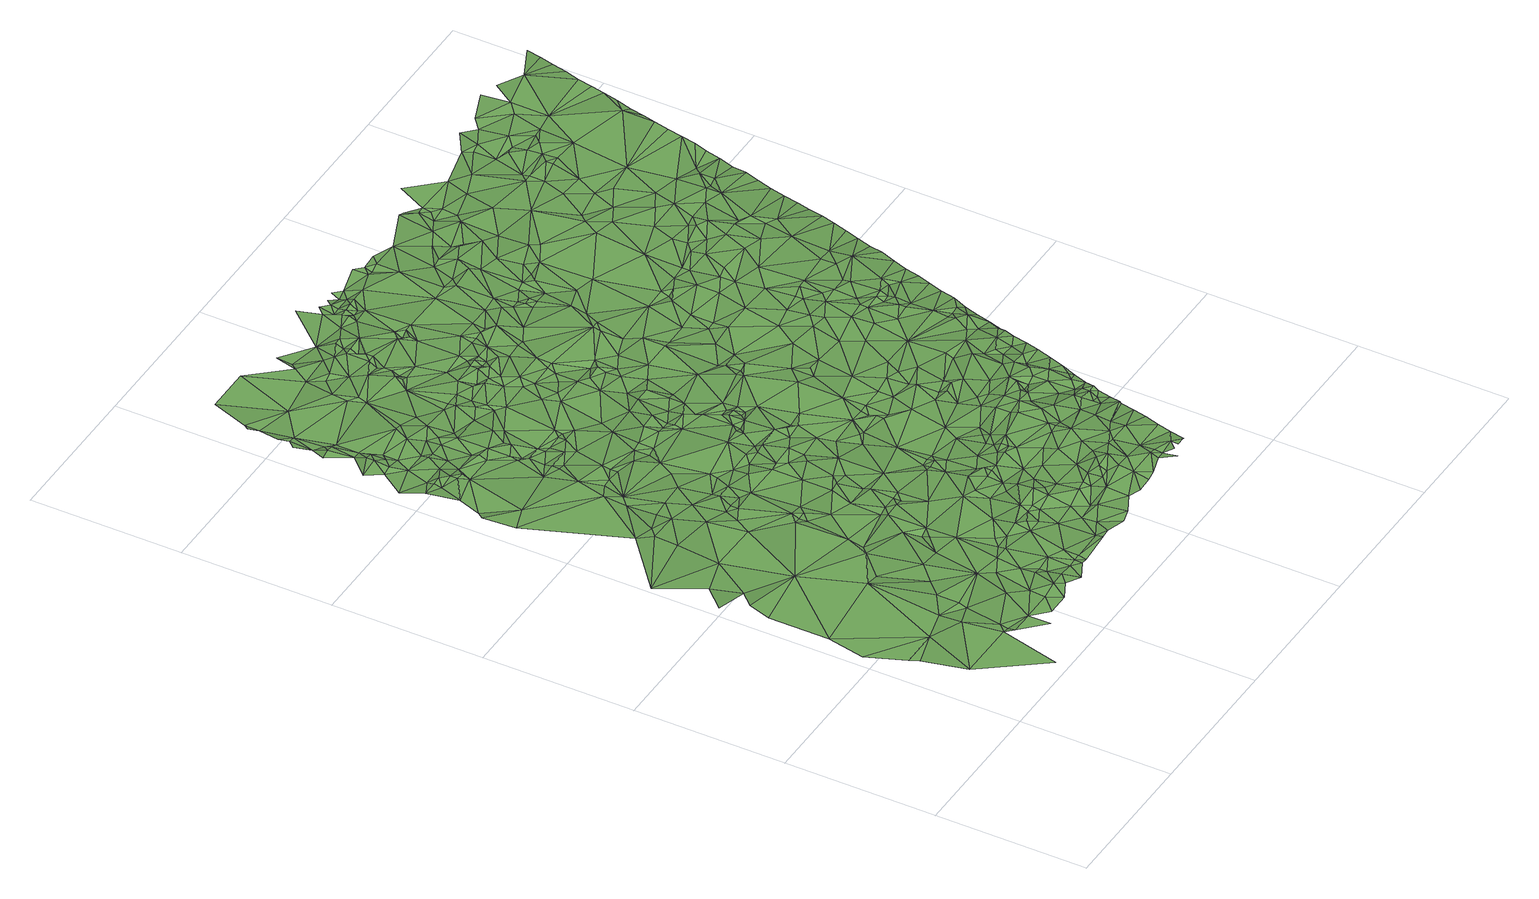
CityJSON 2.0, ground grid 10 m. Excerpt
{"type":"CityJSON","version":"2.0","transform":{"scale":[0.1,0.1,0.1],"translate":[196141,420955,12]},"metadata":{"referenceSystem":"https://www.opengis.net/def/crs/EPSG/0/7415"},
"CityObjects":{
"plantcover1":{"type":"PlantCover","attributes":{"3df_class":"Forest","bgt_fysiekvoorkomen":"groenvoorziening","bgt_status":"bestaand","identificatienamespace":"NL.IMGeo","begroeidterreindeeloptalud":"true","plus_fysiekvoorkomen":"gras- en kruidachtigen","relatievehoogteligging":0,"aantal_punten":0},"geometry":[{"type":"MultiSurface","lod":"1","boundaries":[[[0,1,2]],[[3,0,4]],[[4,0,2]],[[1,0,5]],[[3,6,7]],[[8,0,3]],[[3,7,8]],[[9,10,5]],[[0,11,5]],[[8,12,0]],[[13,14,15]],[[9,16,10]],[[7,17,18]],[[7,19,8]],[[19,7,18]],[[0,12,11]],[[13,16,9]],[[11,9,5]],[[17,20,18]],[[19,21,8]],[[8,21,12]],[[18,20,19]],[[22,23,14]],[[20,17,24]],[[13,22,14]],[[21,25,12]],[[25,26,12]],[[9,22,13]],[[12,26,11]],[[19,20,27]],[[21,19,27]],[[28,23,22]],[[20,29,30]],[[28,31,23]],[[23,31,32]],[[26,33,11]],[[21,34,25]],[[27,20,35]],[[25,34,26]],[[35,20,30]],[[33,36,11]],[[29,37,30]],[[21,27,34]],[[9,11,38]],[[22,9,39]],[[33,26,34]],[[36,38,11]],[[40,36,33]],[[37,41,30]],[[35,30,41]],[[35,42,27]],[[43,44,45]],[[46,28,22]],[[42,34,27]],[[47,43,45]],[[37,48,41]],[[40,33,34]],[[32,31,49]],[[38,36,40]],[[38,50,9]],[[51,35,41]],[[52,31,28]],[[22,39,46]],[[42,35,53]],[[48,54,41]],[[53,35,51]],[[44,32,55]],[[56,39,9]],[[49,31,52]],[[50,56,9]],[[57,51,41]],[[41,54,57]],[[58,40,34]],[[54,48,59]],[[60,34,42]],[[32,49,61]],[[46,52,28]],[[45,44,55]],[[62,63,64]],[[47,45,65]],[[47,65,63]],[[42,53,60]],[[66,67,62]],[[68,53,51]],[[68,51,57]],[[50,38,69]],[[40,70,38]],[[71,54,59]],[[52,72,49]],[[64,73,62]],[[71,57,54]],[[73,66,62]],[[63,74,64]],[[58,70,40]],[[72,61,49]],[[75,34,60]],[[76,53,68]],[[75,58,34]],[[76,68,57]],[[38,70,69]],[[46,39,77]],[[55,32,61]],[[78,71,59]],[[66,79,67]],[[60,53,80]],[[71,76,57]],[[64,81,73]],[[82,67,79]],[[81,66,73]],[[74,63,65]],[[80,53,76]],[[46,83,52]],[[84,81,64]],[[74,84,64]],[[85,71,78]],[[86,87,82]],[[88,72,52]],[[46,77,89]],[[85,76,71]],[[77,39,90]],[[91,60,80]],[[75,60,91]],[[39,56,90]],[[50,92,56]],[[85,78,93]],[[81,94,66]],[[88,61,72]],[[46,89,83]],[[69,95,50]],[[96,87,86]],[[97,82,79]],[[65,45,98]],[[99,58,75]],[[82,97,86]],[[83,88,52]],[[100,70,58]],[[45,55,101]],[[100,58,99]],[[96,102,87]],[[84,74,103]],[[85,104,76]],[[94,79,66]],[[93,105,85]],[[65,103,74]],[[94,81,84]],[[89,77,106]],[[50,107,92]],[[85,105,104]],[[70,108,69]],[[106,77,90]],[[61,88,109]],[[110,86,97]],[[55,61,109]],[[98,45,101]],[[111,56,92]],[[112,97,79]],[[103,113,84]],[[114,91,80]],[[75,91,115]],[[102,116,117]],[[65,113,103]],[[111,90,56]],[[118,80,76]],[[116,119,117]],[[112,110,97]],[[113,94,84]],[[120,96,86]],[[121,99,75]],[[89,106,122]],[[100,121,70]],[[99,121,100]],[[110,120,86]],[[95,107,50]],[[115,91,114]],[[111,92,123]],[[76,104,118]],[[102,96,124]],[[83,89,125]],[[69,108,95]],[[102,126,116]],[[90,111,123]],[[127,79,94]],[[109,128,55]],[[93,129,105]],[[120,124,96]],[[88,83,130]],[[92,107,123]],[[125,89,122]],[[131,119,116]],[[130,109,88]],[[132,120,110]],[[133,112,79]],[[124,126,102]],[[110,112,132]],[[80,118,114]],[[134,135,119]],[[126,131,116]],[[70,121,108]],[[105,136,104]],[[122,106,137]],[[138,113,65]],[[120,132,124]],[[133,79,127]],[[139,94,113]],[[101,55,128]],[[140,106,90]],[[90,123,141]],[[83,125,142]],[[75,115,143]],[[144,126,124]],[[123,107,141]],[[142,130,83]],[[144,131,126]],[[131,145,119]],[[139,127,94]],[[119,145,134]],[[125,122,137]],[[146,128,109]],[[147,134,145]],[[65,98,148]],[[115,114,143]],[[137,106,140]],[[90,141,140]],[[129,136,105]],[[144,145,131]],[[147,145,149]],[[65,148,138]],[[146,101,128]],[[150,114,118]],[[139,113,151]],[[152,133,127]],[[139,152,127]],[[113,138,153]],[[154,132,112]],[[108,121,155]],[[104,156,118]],[[107,95,157]],[[158,98,101]],[[130,159,109]],[[160,146,109]],[[153,151,113]],[[75,161,121]],[[162,149,163]],[[133,154,112]],[[143,114,150]],[[142,125,164]],[[136,156,104]],[[125,137,164]],[[108,165,95]],[[141,107,166]],[[132,167,124]],[[118,168,150]],[[137,140,164]],[[98,158,169]],[[167,144,124]],[[157,95,165]],[[139,170,152]],[[108,155,165]],[[146,171,101]],[[172,158,101]],[[173,98,169]],[[121,174,155]],[[166,107,157]],[[129,175,136]],[[152,176,133]],[[130,142,177]],[[178,168,118]],[[139,151,170]],[[161,75,143]],[[148,98,179]],[[179,98,173]],[[160,109,180]],[[181,109,159]],[[138,148,182]],[[142,164,183]],[[156,178,118]],[[184,153,138]],[[101,171,172]],[[140,141,185]],[[169,158,172]],[[151,153,184]],[[145,186,149]],[[154,133,176]],[[150,168,187]],[[160,188,146]],[[182,184,138]],[[175,189,136]],[[154,167,132]],[[109,181,180]],[[152,170,176]],[[159,130,177]],[[155,190,165]],[[150,191,143]],[[149,186,163]],[[188,171,146]],[[161,174,121]],[[142,183,177]],[[164,140,192]],[[193,157,165]],[[182,148,194]],[[148,179,194]],[[187,168,178]],[[156,136,195]],[[141,166,185]],[[155,174,196]],[[190,155,196]],[[151,197,170]],[[198,173,169]],[[136,189,195]],[[145,144,199]],[[191,150,187]],[[175,200,189]],[[165,190,193]],[[198,169,172]],[[151,184,197]],[[179,173,201]],[[157,202,166]],[[203,178,156]],[[204,182,194]],[[170,205,176]],[[188,160,180]],[[204,184,182]],[[164,206,183]],[[179,207,194]],[[208,157,193]],[[208,202,157]],[[196,174,209]],[[203,187,178]],[[190,196,209]],[[186,210,163]],[[181,159,177]],[[170,197,205]],[[192,140,211]],[[171,212,172]],[[201,173,198]],[[164,192,206]],[[213,143,191]],[[211,140,185]],[[189,200,214]],[[179,201,207]],[[176,215,154]],[[209,193,190]],[[177,183,206]],[[207,204,194]],[[213,161,143]],[[216,156,195]],[[204,217,184]],[[172,212,198]],[[167,154,218]],[[205,215,176]],[[188,219,171]],[[191,187,220]],[[156,216,203]],[[220,187,203]],[[221,195,189]],[[167,222,144]],[[223,166,202]],[[189,214,221]],[[185,166,223]],[[154,215,218]],[[219,188,180]],[[197,224,205]],[[225,197,184]],[[145,199,186]],[[201,226,207]],[[201,198,226]],[[217,225,184]],[[180,181,227]],[[205,224,215]],[[228,202,208]],[[229,216,195]],[[195,221,229]],[[193,209,230]],[[220,203,231]],[[208,193,230]],[[191,220,232]],[[192,233,206]],[[234,204,207]],[[235,209,174]],[[236,161,213]],[[191,237,213]],[[204,234,217]],[[223,202,228]],[[203,216,231]],[[227,219,180]],[[192,211,233]],[[198,238,226]],[[221,214,239]],[[198,212,238]],[[207,226,240]],[[241,227,181]],[[144,222,199]],[[242,174,161]],[[181,177,243]],[[211,185,244]],[[215,245,218]],[[228,208,230]],[[246,185,223]],[[197,247,224]],[[234,225,217]],[[171,248,212]],[[220,231,232]],[[243,177,206]],[[191,249,237]],[[232,249,191]],[[222,167,218]],[[197,225,247]],[[250,216,229]],[[251,233,211]],[[252,229,221]],[[253,236,213]],[[226,238,240]],[[248,171,219]],[[241,219,227]],[[161,236,254]],[[255,206,233]],[[231,216,250]],[[185,246,244]],[[211,244,251]],[[221,239,252]],[[256,210,186]],[[257,234,207]],[[230,209,235]],[[207,240,257]],[[237,253,213]],[[224,258,215]],[[259,223,228]],[[260,219,241]],[[212,261,238]],[[232,231,262]],[[235,174,242]],[[222,218,245]],[[263,250,229]],[[229,252,263]],[[245,215,258]],[[233,251,264]],[[240,238,265]],[[259,246,223]],[[230,259,228]],[[250,266,231]],[[262,231,266]],[[243,206,255]],[[237,249,253]],[[186,199,267]],[[268,241,181]],[[161,254,242]],[[269,236,253]],[[236,269,254]],[[255,233,264]],[[260,248,219]],[[251,244,270]],[[247,271,224]],[[257,240,265]],[[212,248,261]],[[232,272,249]],[[232,262,272]],[[261,265,238]],[[239,273,274]],[[250,263,275]],[[225,234,276]],[[244,246,277]],[[252,239,274]],[[266,250,275]],[[278,260,241]],[[279,263,252]],[[264,251,280]],[[258,224,271]],[[262,266,272]],[[276,247,225]],[[186,267,281]],[[261,257,265]],[[181,243,268]],[[277,246,259]],[[280,251,270]],[[270,244,277]],[[282,230,235]],[[275,263,283]],[[264,284,255]],[[285,279,252]],[[279,283,263]],[[286,253,249]],[[222,287,199]],[[288,269,253]],[[273,289,274]],[[281,256,186]],[[199,287,267]],[[290,234,257]],[[254,269,291]],[[243,255,284]],[[249,272,286]],[[248,260,292]],[[275,293,266]],[[245,294,222]],[[284,264,280]],[[295,235,242]],[[254,296,242]],[[297,285,252]],[[297,252,274]],[[258,294,245]],[[292,260,278]],[[230,298,259]],[[299,283,279]],[[278,241,268]],[[288,291,269]],[[271,247,300]],[[288,253,301]],[[254,291,296]],[[282,235,295]],[[302,272,266]],[[285,299,279]],[[293,275,283]],[[290,276,234]],[[300,247,276]],[[230,282,303]],[[274,289,304]],[[271,305,258]],[[261,248,306]],[[253,286,301]],[[307,277,259]],[[308,295,242]],[[288,301,291]],[[266,293,302]],[[270,277,307]],[[308,282,295]],[[284,309,243]],[[299,310,283]],[[280,270,311]],[[312,242,296]],[[291,301,296]],[[261,313,257]],[[302,286,272]],[[287,314,267]],[[222,315,287]],[[312,308,242]],[[258,305,294]],[[316,284,280]],[[230,303,298]],[[310,293,283]],[[292,278,317]],[[318,281,267]],[[282,308,319]],[[320,299,285]],[[321,271,300]],[[322,300,276]],[[320,285,297]],[[271,323,305]],[[317,278,268]],[[324,243,309]],[[274,325,297]],[[300,322,321]],[[326,307,259]],[[276,290,322]],[[257,327,290]],[[270,307,311]],[[303,282,319]],[[301,328,296]],[[320,310,299]],[[309,284,316]],[[298,326,259]],[[314,318,267]],[[292,329,248]],[[280,311,316]],[[271,321,323]],[[306,313,261]],[[319,308,330]],[[274,304,331]],[[301,286,332]],[[268,243,333]],[[294,334,222]],[[306,248,329]],[[317,268,335]],[[243,324,333]],[[330,308,312]],[[296,328,312]],[[256,281,336]],[[337,292,317]],[[305,323,294]],[[338,317,335]],[[339,302,293]],[[340,293,310]],[[325,320,297]],[[303,319,330]],[[286,302,341]],[[342,281,318]],[[315,314,287]],[[343,324,309]],[[334,315,222]],[[317,338,337]],[[327,257,313]],[[340,310,320]],[[301,344,328]],[[331,325,274]],[[344,301,332]],[[345,332,286]],[[329,292,337]],[[268,346,335]],[[314,342,318]],[[343,333,324]],[[322,347,321]],[[309,316,348]],[[316,311,349]],[[302,339,341]],[[350,322,290]],[[346,338,335]],[[341,345,286]],[[309,348,343]],[[351,311,307]],[[352,331,304]],[[323,321,353]],[[354,293,340]],[[354,339,293]],[[355,268,333]],[[298,356,326]],[[357,334,294]],[[294,323,358]],[[349,311,351]],[[359,320,325]],[[360,281,342]],[[361,337,338]],[[359,340,320]],[[360,336,281]],[[333,343,348]],[[330,312,362]],[[332,363,344]],[[357,294,364]],[[355,346,268]],[[303,365,298]],[[332,345,363]],[[316,349,366]],[[362,312,328]],[[344,367,328]],[[346,361,338]],[[353,321,347]],[[327,368,290]],[[363,369,344]],[[307,326,370]],[[358,323,353]],[[347,322,350]],[[371,333,348]],[[364,334,357]],[[356,298,365]],[[349,351,366]],[[369,367,344]],[[354,340,359]],[[367,372,328]],[[373,342,314]],[[374,375,336]],[[376,355,333]],[[303,330,377]],[[334,378,315]],[[329,379,306]],[[329,337,380]],[[376,333,371]],[[381,341,339]],[[331,382,325]],[[350,290,368]],[[345,383,363]],[[331,352,384]],[[352,385,384]],[[374,336,360]],[[315,386,314]],[[306,379,313]],[[370,351,307]],[[387,359,325]],[[388,334,364]],[[294,389,364]],[[381,345,341]],[[346,355,390]],[[356,370,326]],[[361,380,337]],[[363,383,369]],[[389,294,358]],[[391,348,316]],[[313,392,327]],[[334,388,378]],[[393,371,348]],[[328,372,362]],[[394,339,354]],[[369,383,367]],[[391,316,366]],[[325,382,387]],[[331,384,395]],[[315,378,396]],[[358,353,397]],[[397,353,347]],[[373,360,342]],[[315,396,398]],[[376,371,399]],[[400,361,346]],[[401,366,351]],[[394,381,339]],[[331,395,382]],[[355,376,402]],[[400,346,390]],[[367,403,372]],[[371,393,399]],[[365,303,404]],[[398,386,315]],[[348,405,393]],[[383,403,367]],[[365,370,356]],[[388,364,406]],[[327,392,407]],[[345,408,383]],[[327,407,368]],[[330,362,377]],[[397,347,409]],[[410,354,359]],[[386,411,314]],[[409,347,350]],[[402,376,399]],[[390,355,412]],[[314,411,373]],[[388,406,378]],[[408,345,381]],[[372,403,413]],[[395,384,414]],[[396,378,406]],[[393,405,399]],[[362,372,413]],[[415,329,380]],[[348,391,405]],[[370,401,351]],[[387,410,359]],[[416,414,384]],[[406,364,389]],[[417,380,361]],[[355,402,412]],[[375,374,418]],[[358,397,419]],[[394,354,410]],[[414,382,395]],[[391,366,401]],[[350,420,409]],[[417,361,400]],[[402,399,421]],[[360,418,374]],[[392,313,422]],[[396,423,398]],[[368,424,350]],[[390,412,400]],[[421,399,405]],[[329,415,379]],[[425,381,394]],[[398,423,386]],[[397,409,419]],[[420,350,424]],[[389,358,426]],[[368,407,424]],[[403,427,413]],[[412,402,421]],[[425,408,381]],[[413,427,362]],[[383,428,403]],[[391,421,405]],[[370,365,429]],[[418,360,373]],[[392,430,407]],[[422,313,379]],[[431,387,382]],[[386,432,411]],[[426,358,419]],[[386,423,432]],[[433,303,377]],[[404,303,433]],[[434,383,408]],[[435,380,417]],[[436,425,394]],[[437,409,420]],[[404,429,365]],[[438,439,414]],[[435,415,380]],[[362,427,377]],[[400,440,417]],[[431,410,387]],[[373,411,441]],[[408,425,436]],[[422,430,392]],[[382,414,442]],[[437,419,409]],[[432,443,411]],[[383,434,428]],[[444,411,443]],[[406,389,445]],[[427,403,446]],[[439,447,414]],[[396,406,448]],[[435,417,440]],[[449,418,373]],[[441,449,373]],[[450,424,407]],[[451,394,410]],[[441,411,444]],[[452,370,429]],[[448,423,396]],[[453,389,426]],[[407,430,454]],[[428,446,403]],[[455,401,370]],[[452,456,370]],[[457,426,419]],[[414,447,442]],[[437,457,419]],[[458,436,394]],[[436,459,408]],[[379,460,422]],[[429,404,461]],[[431,382,462]],[[463,420,424]],[[464,443,432]],[[415,465,379]],[[466,377,427]],[[431,467,410]],[[459,434,408]],[[448,432,423]],[[382,442,462]],[[453,445,389]],[[454,450,407]],[[468,437,420]],[[400,412,469]],[[461,452,429]],[[426,457,470]],[[430,422,454]],[[464,444,443]],[[471,415,435]],[[421,391,472]],[[391,401,473]],[[453,426,470]],[[421,472,412]],[[455,370,456]],[[440,400,469]],[[471,435,440]],[[464,441,444]],[[467,451,410]],[[449,474,418]],[[474,449,441]],[[475,457,437]],[[446,466,427]],[[458,394,451]],[[452,476,456]],[[433,461,404]],[[476,452,461]],[[470,457,475]],[[477,460,379]],[[445,478,406]],[[434,479,428]],[[424,450,480]],[[474,441,464]],[[465,415,471]],[[459,436,481]],[[453,470,482]],[[463,468,420]],[[448,464,432]],[[468,475,437]],[[465,477,379]],[[377,466,483]],[[470,475,482]],[[428,479,446]],[[448,406,478]],[[482,445,453]],[[484,422,460]],[[434,459,479]],[[458,481,436]],[[484,454,422]],[[476,455,456]],[[480,463,424]],[[450,454,485]],[[486,433,377]],[[455,473,401]],[[474,487,418]],[[469,471,440]],[[483,486,377]],[[446,488,466]],[[462,489,431]],[[490,467,431]],[[491,476,461]],[[492,460,477]],[[484,485,454]],[[479,488,446]],[[485,480,450]],[[433,491,461]],[[484,460,492]],[[464,487,474]],[[475,493,482]],[[494,469,412]],[[481,495,459]],[[391,473,472]],[[483,466,496]],[[479,459,495]],[[493,475,468]],[[482,497,445]],[[412,472,494]],[[498,477,465]],[[490,431,489]],[[496,466,499]],[[448,500,464]],[[501,465,471]],[[499,466,488]],[[502,451,467]],[[455,476,503]],[[498,492,477]],[[493,468,463]],[[504,448,478]],[[505,458,451]],[[506,478,445]],[[507,418,487]],[[508,448,504]],[[501,498,465]],[[481,458,509]],[[484,510,485]],[[497,482,493]],[[501,471,469]],[[503,476,491]],[[495,511,479]],[[508,500,448]],[[510,484,492]],[[483,512,486]],[[492,498,510]],[[513,488,479]],[[497,506,445]],[[514,463,480]],[[467,490,515]],[[486,516,433]],[[464,517,487]],[[518,504,478]],[[519,495,481]],[[500,517,464]],[[418,507,520]],[[491,433,516]],[[496,521,483]],[[514,493,463]],[[508,504,518]],[[511,513,479]],[[512,483,522]],[[523,509,458]],[[467,515,502]],[[512,524,486]],[[523,458,505]],[[518,500,508]],[[505,451,502]],[[525,496,499]],[[526,473,455]],[[481,509,519]],[[498,527,510]],[[528,499,488]],[[498,501,527]],[[519,511,495]],[[518,478,529]],[[524,516,486]],[[529,478,506]],[[493,530,497]],[[521,522,483]],[[531,514,480]],[[532,494,472]],[[503,533,455]],[[524,512,522]],[[534,469,494]],[[513,535,488]],[[500,518,529]],[[497,530,506]],[[496,525,521]],[[517,536,487]],[[491,516,537]],[[538,513,511]],[[539,503,491]],[[524,522,540]],[[523,505,541]],[[473,542,472]],[[533,526,455]],[[516,524,540]],[[487,543,507]],[[544,480,485]],[[536,543,487]],[[493,545,530]],[[535,528,488]],[[532,534,494]],[[534,546,469]],[[532,472,547]],[[499,528,525]],[[537,539,491]],[[548,501,469]],[[509,523,549]],[[521,540,522]],[[545,506,530]],[[485,510,544]],[[538,535,513]],[[549,523,541]],[[493,514,550]],[[551,517,500]],[[541,505,552]],[[529,551,500]],[[538,511,553]],[[505,502,554]],[[473,526,542]],[[555,511,519]],[[472,542,547]],[[502,515,554]],[[547,534,532]],[[519,509,556]],[[517,557,536]],[[539,533,503]],[[554,552,505]],[[543,558,507]],[[550,545,493]],[[546,548,469]],[[529,506,559]],[[553,511,555]],[[549,541,552]],[[557,543,536]],[[560,516,540]],[[561,509,549]],[[538,553,535]],[[560,537,516]],[[531,550,514]],[[562,507,558]],[[480,544,531]],[[545,559,506]],[[501,563,527]],[[535,553,528]],[[556,509,561]],[[543,564,558]],[[527,565,510]],[[566,539,537]],[[551,557,517]],[[557,564,543]],[[519,556,555]],[[542,526,567]],[[546,534,568]],[[547,568,534]],[[569,552,554]],[[566,537,560]],[[569,549,552]],[[564,570,558]],[[571,562,558]],[[553,572,528]],[[540,521,573]],[[570,571,558]],[[525,528,574]],[[549,575,561]],[[576,564,557]],[[559,545,577]],[[553,555,572]],[[545,550,577]],[[551,576,557]],[[569,575,549]],[[548,563,501]],[[533,578,526]],[[521,525,579]],[[531,580,550]],[[581,533,539]],[[582,570,564]],[[567,526,578]],[[566,581,539]],[[576,582,564]],[[556,561,583]],[[584,555,556]],[[585,560,540]],[[586,528,572]],[[561,575,583]],[[542,567,578]],[[527,563,587]],[[575,569,583]],[[565,544,510]],[[531,544,580]],[[546,568,588]],[[551,589,576]],[[527,587,565]],[[570,590,571]],[[572,555,591]],[[548,546,588]],[[584,556,583]],[[582,590,570]],[[551,529,592]],[[542,593,547]],[[589,582,576]],[[574,528,594]],[[559,592,529]],[[579,525,574]],[[528,586,594]],[[584,591,555]],[[585,540,573]],[[568,547,593]],[[573,521,579]],[[577,595,559]],[[571,596,597]],[[577,550,595]],[[572,591,586]],[[589,590,582]],[[598,566,560]],[[571,590,596]],[[599,563,548]],[[584,583,600]],[[589,551,601]],[[602,550,580]],[[599,548,588]],[[578,593,542]],[[581,603,533]],[[581,566,598]],[[604,591,584]],[[533,605,578]],[[604,584,600]],[[586,591,606]],[[594,586,606]],[[598,560,585]],[[601,590,589]],[[607,596,590]],[[565,587,608]],[[609,574,594]],[[579,574,610]],[[601,551,592]],[[611,596,607]],[[559,595,592]],[[595,550,602]],[[612,591,604]],[[612,604,600]],[[588,568,613]],[[605,533,603]],[[544,565,608]],[[607,590,601]],[[599,614,563]],[[610,574,609]],[[580,544,615]],[[602,580,616]],[[617,594,606]],[[599,588,618]],[[619,606,591]],[[591,612,619]],[[603,581,598]],[[620,585,573]],[[609,594,617]],[[580,621,616]],[[620,573,579]],[[563,622,587]],[[623,610,609]],[[544,608,624]],[[593,625,568]],[[610,620,579]],[[615,621,580]],[[614,599,618]],[[598,585,620]],[[587,622,608]],[[578,626,593]],[[602,627,595]],[[606,628,617]],[[618,588,613]],[[613,568,625]],[[605,626,578]],[[628,606,619]],[[601,629,607]],[[544,624,615]],[[630,623,609]],[[630,609,617]],[[602,616,627]],[[610,623,631]],[[563,614,622]],[[595,632,592]],[[616,621,633]],[[620,610,631]],[[634,603,598]],[[635,616,633]],[[627,632,595]],[[635,627,616]],[[601,592,636]],[[608,622,624]],[[633,621,637]],[[631,623,630]],[[638,618,613]],[[605,603,639]],[[628,640,617]],[[617,640,630]],[[615,637,621]],[[641,614,618]],[[598,620,642]],[[592,632,643]],[[635,633,644]],[[645,607,629]],[[633,637,644]],[[626,625,593]],[[638,641,618]],[[643,636,592]],[[601,636,629]],[[605,646,626]],[[647,634,598]],[[639,603,634]],[[627,635,648]],[[639,646,605]],[[635,644,648]],[[615,649,637]],[[620,631,650]],[[631,630,651]],[[615,624,652]],[[637,649,644]],[[630,640,651]],[[641,653,614]],[[654,638,613]],[[655,598,642]],[[622,614,653]],[[643,632,656]],[[650,642,620]],[[657,625,626]],[[654,613,625]],[[658,632,627]],[[646,657,626]],[[644,649,648]],[[659,647,598]],[[660,645,629]],[[629,636,661]],[[631,651,662]],[[598,655,663]],[[629,661,660]],[[615,652,649]],[[664,639,634]],[[622,665,624]],[[650,631,666]],[[666,631,662]],[[598,663,659]],[[648,667,627]],[[657,668,625]],[[647,664,634]],[[643,669,636]],[[669,643,656]],[[670,641,638]],[[639,671,646]],[[661,636,672]],[[648,649,673]],[[661,672,660]],[[632,658,656]],[[624,665,652]],[[646,671,657]],[[668,654,625]],[[662,651,674]],[[658,627,667]],[[650,675,642]],[[666,662,674]],[[639,664,676]],[[622,653,677]],[[649,678,673]],[[649,652,678]],[[671,639,676]],[[642,675,655]],[[670,638,654]],[[679,650,666]],[[660,672,680]],[[648,673,667]],[[681,668,657]],[[682,664,647]],[[679,666,674]],[[677,683,622]],[[684,647,659]],[[653,641,685]],[[679,675,650]],[[671,681,657]],[[647,684,682]],[[622,683,665]],[[663,655,686]],[[673,678,687]],[[688,656,658]],[[655,675,686]],[[672,636,689]],[[656,688,669]],[[664,690,676]],[[677,653,691]],[[692,671,676]],[[663,686,659]],[[693,654,668]],[[694,668,681]],[[695,664,682]],[[689,636,669]],[[641,670,685]],[[696,684,659]],[[679,697,675]],[[671,698,681]],[[690,664,695]],[[696,682,684]],[[676,690,692]],[[678,652,699]],[[683,677,691]],[[667,673,700]],[[680,672,689]],[[688,658,667]],[[694,693,668]],[[686,675,701]],[[686,701,659]],[[702,673,687]],[[692,703,671]],[[691,653,685]],[[671,703,698]],[[688,704,669]],[[652,665,699]],[[695,682,705]],[[705,682,696]],[[675,697,706]],[[687,678,699]],[[707,694,681]],[[700,673,702]],[[698,707,681]],[[675,706,701]],[[695,708,690]],[[690,709,692]],[[670,654,710]],[[705,708,695]],[[669,704,711]],[[693,710,654]],[[683,691,712]],[[707,693,694]],[[659,701,713]],[[708,709,690]],[[696,659,714]],[[698,703,715]],[[698,715,707]],[[716,703,692]],[[702,687,699]],[[688,717,704]],[[692,709,716]],[[669,711,689]],[[715,693,707]],[[685,712,691]],[[688,667,718]],[[701,706,713]],[[719,705,696]],[[705,720,708]],[[667,700,718]],[[659,713,714]],[[685,670,721]],[[683,722,665]],[[703,723,715]],[[708,720,709]],[[704,724,711]],[[721,670,710]],[[716,723,703]],[[717,724,704]],[[715,725,693]],[[725,710,693]],[[709,726,716]],[[700,702,727]],[[718,717,688]],[[683,712,722]],[[705,719,720]],[[702,699,727]],[[709,720,726]],[[712,685,728]],[[729,696,714]],[[728,685,721]],[[719,696,729]],[[710,730,721]],[[711,731,689]],[[717,732,724]],[[723,733,715]],[[719,726,720]],[[724,731,711]],[[732,717,718]],[[665,734,699]],[[712,728,735]],[[736,718,700]],[[715,737,725]],[[736,700,727]],[[727,699,738]],[[739,723,716]],[[740,721,730]],[[741,710,725]],[[712,735,722]],[[740,728,721]],[[730,710,741]],[[739,716,726]],[[733,737,715]],[[732,742,724]],[[729,743,719]],[[726,719,744]],[[731,745,689]],[[734,665,722]],[[735,728,746]],[[723,739,733]],[[718,742,732]],[[724,742,731]],[[738,699,734]],[[746,728,740]],[[741,740,730]],[[719,743,744]],[[718,736,742]],[[744,747,726]],[[726,747,739]],[[748,735,746]],[[749,722,735]],[[741,725,750]],[[737,751,725]],[[733,752,737]],[[742,753,731]],[[731,753,754]],[[739,752,733]],[[754,745,731]],[[755,746,740]],[[748,749,735]],[[740,741,756]],[[725,751,750]],[[757,727,738]],[[757,736,727]],[[755,748,746]],[[755,740,756]],[[737,752,751]],[[742,758,753]],[[741,750,756]],[[759,754,753]],[[760,745,754]],[[739,747,761]],[[736,762,742]],[[749,763,722]],[[764,738,734]],[[765,759,753]],[[766,760,754]],[[765,753,758]],[[754,759,766]],[[767,748,755]],[[722,768,734]],[[748,769,749]],[[739,770,752]],[[739,761,771]],[[765,766,759]],[[762,758,742]],[[763,768,722]],[[772,755,756]],[[750,773,756]],[[767,769,748]],[[738,764,757]],[[762,736,757]],[[755,772,767]],[[770,739,771]],[[749,769,763]],[[751,774,750]],[[773,772,756]],[[768,764,734]],[[750,774,773]],[[775,769,767]],[[752,776,751]],[[777,765,758]],[[767,772,775]],[[778,752,770]],[[777,758,762]],[[773,779,772]],[[765,780,766]],[[769,781,763]],[[782,774,751]],[[763,783,768]],[[752,778,776]],[[769,775,781]],[[784,757,764]],[[773,785,779]],[[768,786,764]],[[773,774,785]],[[787,775,772]],[[764,786,784]],[[781,783,763]],[[780,788,766]],[[772,779,787]],[[785,774,782]],[[768,783,786]],[[789,782,751]],[[780,765,777]],[[776,789,751]],[[787,781,775]],[[757,784,790]],[[791,762,757]],[[785,792,779]],[[793,784,786]],[[791,777,762]],[[781,794,783]],[[783,794,786]],[[779,792,787]],[[790,784,793]],[[785,782,795]],[[789,796,782]],[[786,794,797]],[[786,797,793]],[[787,798,781]],[[799,757,790]],[[800,780,777]],[[796,801,782]],[[791,757,799]],[[802,794,781]],[[800,777,791]],[[787,792,798]],[[803,790,793]],[[785,804,792]],[[782,801,795]],[[781,798,802]],[[794,805,797]],[[799,790,803]],[[805,793,797]],[[785,795,804]],[[798,792,806]],[[793,805,803]],[[807,800,791]],[[802,805,794]],[[808,791,799]],[[800,809,780]],[[806,792,810]],[[807,791,808]],[[799,803,811]],[[798,806,812]],[[798,812,802]],[[813,808,799]],[[814,800,807]],[[792,804,815]],[[806,810,812]],[[816,810,792]],[[799,811,813]],[[811,803,817]],[[807,808,818]],[[792,815,816]],[[819,803,805]],[[820,802,812]],[[813,818,808]],[[821,800,814]],[[800,821,809]],[[813,811,817]],[[803,819,817]],[[822,814,807]],[[818,823,807]],[[818,813,817]],[[822,807,823]],[[824,812,810]],[[825,810,816]],[[826,805,802]],[[819,818,817]],[[824,820,812]],[[827,814,822]],[[828,821,814]],[[821,828,809]],[[810,825,824]],[[823,818,829]],[[827,822,823]],[[820,826,802]],[[818,819,829]],[[830,814,827]],[[828,814,830]],[[831,827,823]],[[832,809,828]],[[831,823,829]],[[824,833,820]],[[829,819,834]],[[827,831,830]],[[805,835,819]],[[834,831,829]],[[828,830,836]],[[820,833,837]],[[828,836,832]],[[834,830,831]],[[837,826,820]],[[826,838,805]],[[839,834,819]],[[840,830,834]],[[838,841,805]],[[830,840,836]],[[841,835,805]],[[836,840,842]],[[839,840,834]],[[819,835,839]],[[843,842,840]],[[839,843,840]],[[844,842,843]],[[841,845,835]],[[846,843,839]],[[839,835,847]],[[835,845,848]],[[848,849,835]],[[843,846,850]],[[847,851,839]],[[835,849,847]],[[839,852,846]],[[852,839,851]],[[852,853,846]],[[853,854,846]],[[846,854,855]],[[856,846,855]]]}]}
},
"vertices":[
[38,81,8],[3,106,8],[13,81,8],[23,46,8],[18,76,6],[8,131,8],[53,6,8],[63,46,8],[58,71,9],[48,176,9],[8,171,8],[63,136,9],[58,86,8],[23,196,6],[18,216,5],[3,201,7],[13,186,8],[68,41,8],[68,46,7],[68,51,8],[83,41,8],[73,76,7],[38,221,8],[3,246,4],[83,26,8],[73,81,9],[73,96,9],[93,61,10],[43,251,6],[93,31,8],[103,41,8],[43,266,7],[38,276,5],[83,106,8],[103,86,8],[103,51,9],[73,136,7],[108,31,8],[88,151,8],[73,221,7],[93,116,10],[113,41,11],[108,76,9],[8,361,8],[13,341,5],[28,346,6],[68,246,8],[13,366,6],[118,36,10],[48,271,7],[93,166,9],[118,56,10],[63,266,6],[118,66,9],[123,41,11],[63,311,5],[93,201,8],[123,51,9],[108,116,8],[128,31,9],[118,81,11],[63,296,4],[13,401,7],[18,381,6],[23,396,6],[38,386,6],[23,406,6],[8,416,5],[123,56,9],[93,156,7],[113,141,10],[133,41,10],[63,276,5],[23,401,7],[33,391,8],[123,111,11],[133,56,11],[78,231,8],[138,36,11],[28,421,6],[128,81,11],[28,401,8],[18,431,6],[78,261,8],[33,396,8],[138,41,11],[23,441,9],[10,441,7],[73,276,7],[83,241,7],[98,206,9],[128,86,10],[98,196,7],[143,36,10],[38,406,6],[123,161,8],[23,446,9],[23,431,8],[63,351,4],[118,126,9],[118,131,7],[68,331,5],[23,454,6],[38,391,8],[143,51,11],[143,41,11],[88,236,8],[108,186,9],[123,156,10],[68,301,5],[28,436,8],[98,201,7],[33,431,6],[43,396,6],[138,86,11],[133,91,11],[18,469,9],[13,469,7],[148,76,12],[18,479,5],[28,446,8],[123,131,10],[88,241,8],[103,201,8],[28,454,6],[93,251,8],[23,469,8],[43,416,7],[73,316,4],[163,36,13],[88,276,8],[23,474,6],[33,441,6],[43,421,6],[18,494,6],[13,489,7],[163,41,12],[98,241,7],[58,386,6],[48,406,5],[103,236,9],[108,206,7],[93,256,7],[148,101,11],[28,469,6],[23,494,5],[78,316,5],[13,499,9],[68,371,5],[18,514,6],[148,86,14],[58,396,6],[48,416,6],[58,391,8],[53,436,6],[133,156,11],[163,66,11],[123,181,9],[73,346,5],[98,286,7],[88,316,4],[158,126,11],[13,519,9],[18,524,6],[103,251,8],[128,161,10],[128,196,9],[58,446,6],[153,81,14],[73,351,5],[58,416,6],[88,326,5],[78,346,4],[73,356,4],[143,141,12],[168,36,14],[58,426,5],[108,266,8],[158,76,12],[73,366,5],[98,311,7],[103,296,8],[68,376,6],[108,261,7],[68,391,6],[128,216,9],[43,509,5],[163,86,12],[88,321,4],[173,46,13],[138,161,10],[163,91,15],[118,246,9],[138,176,11],[73,371,3],[173,56,12],[138,156,10],[68,411,6],[88,351,5],[68,484,5],[178,31,16],[83,361,5],[133,196,11],[168,81,12],[78,381,6],[63,421,6],[118,256,8],[83,366,5],[138,181,9],[143,161,11],[28,549,5],[128,236,9],[93,346,4],[163,111,12],[183,31,20],[68,431,7],[178,66,13],[78,386,5],[63,446,5],[108,316,6],[168,86,13],[183,51,17],[73,474,4],[138,201,11],[73,416,4],[83,396,7],[88,361,4],[108,306,6],[143,196,10],[183,56,14],[153,176,12],[178,81,16],[178,91,17],[128,251,7],[88,391,5],[168,156,12],[163,121,14],[173,106,12],[98,356,5],[193,36,22],[98,361,5],[113,306,8],[173,146,11],[138,271,9],[138,231,9],[73,441,6],[143,221,11],[88,411,5],[118,336,5],[178,101,16],[188,66,19],[133,236,10],[193,51,23],[178,111,13],[173,131,14],[133,256,9],[58,549,5],[103,366,5],[88,431,5],[153,206,12],[113,316,8],[108,356,5],[183,86,16],[193,61,20],[138,251,9],[103,361,4],[188,81,17],[68,494,6],[138,301,7],[178,121,14],[148,236,11],[93,426,7],[188,96,15],[198,31,25],[208,41,28],[193,66,21],[103,406,4],[148,226,10],[128,311,8],[198,56,25],[143,251,11],[73,514,4],[173,161,10],[198,66,24],[143,256,8],[203,56,26],[193,106,15],[73,479,6],[183,121,15],[208,31,26],[108,401,5],[183,126,15],[128,321,8],[203,76,23],[93,459,5],[173,156,11],[183,131,12],[208,51,29],[173,201,10],[203,61,28],[98,416,6],[188,121,15],[198,96,18],[178,181,12],[213,31,28],[93,431,6],[123,346,4],[163,226,12],[178,156,12],[148,266,10],[208,66,29],[158,241,10],[183,151,11],[128,376,5],[88,494,5],[93,484,7],[158,251,12],[133,311,7],[78,504,5],[178,161,11],[213,61,30],[103,421,5],[103,411,6],[103,431,6],[148,271,10],[218,51,28],[168,216,10],[123,386,6],[193,136,13],[138,336,6],[183,161,10],[228,41,28],[198,121,18],[153,276,9],[98,469,8],[138,306,8],[78,524,6],[138,321,9],[138,311,7],[208,91,25],[213,71,28],[208,101,22],[83,504,7],[153,271,8],[198,126,16],[203,116,20],[148,306,9],[118,421,8],[158,271,11],[163,246,12],[123,411,6],[168,241,12],[228,36,26],[113,426,7],[218,81,28],[153,296,9],[178,206,12],[98,464,8],[113,436,7],[223,66,29],[93,514,6],[148,316,7],[203,156,11],[203,121,19],[103,464,6],[183,206,10],[168,246,10],[203,131,16],[128,401,6],[203,126,19],[188,216,12],[158,281,11],[203,136,15],[98,509,7],[83,529,4],[83,539,5],[158,286,9],[208,166,12],[103,474,7],[148,361,5],[148,336,8],[218,101,27],[233,51,26],[208,126,22],[233,36,26],[233,26,28],[103,489,8],[228,66,28],[103,469,5],[118,446,6],[153,301,7],[173,271,11],[133,381,6],[163,276,9],[223,91,30],[233,41,27],[103,479,7],[118,426,5],[103,484,5],[163,281,11],[158,311,8],[178,246,12],[163,286,9],[208,136,18],[198,201,12],[168,276,8],[113,464,7],[133,396,7],[223,106,28],[123,421,8],[233,71,29],[103,504,8],[168,291,9],[208,141,16],[243,36,28],[153,346,5],[238,31,28],[158,321,8],[103,524,5],[128,431,8],[128,416,8],[168,281,10],[148,376,6],[108,489,8],[133,406,8],[223,101,28],[128,436,8],[213,146,16],[223,131,26],[198,206,12],[143,386,5],[243,66,28],[108,494,8],[213,191,12],[223,126,28],[158,336,8],[228,101,27],[133,426,8],[243,31,28],[248,31,28],[163,321,7],[108,509,6],[253,42,26],[108,499,5],[108,504,8],[133,446,8],[223,141,26],[251,32,26],[128,484,9],[108,514,8],[148,396,8],[243,86,28],[198,211,10],[133,441,6],[148,391,6],[203,231,12],[198,216,11],[133,431,6],[243,96,28],[233,116,28],[153,371,7],[203,201,11],[255,51,26],[148,421,7],[118,504,9],[163,356,7],[223,151,23],[243,76,27],[143,426,8],[183,316,10],[133,436,9],[168,341,7],[193,291,12],[203,261,12],[113,514,8],[138,431,6],[203,216,12],[163,366,6],[133,474,8],[233,131,28],[153,406,8],[238,111,29],[138,436,8],[223,166,19],[163,376,5],[153,396,8],[223,181,16],[123,519,7],[233,141,28],[258,61,26],[260,70,26],[218,206,12],[163,371,8],[148,436,8],[193,296,11],[238,126,26],[228,156,24],[148,446,7],[168,361,7],[233,151,25],[133,489,9],[178,346,9],[263,81,26],[218,216,12],[133,479,9],[258,91,24],[148,454,9],[128,534,8],[133,484,6],[253,106,28],[168,376,8],[243,131,27],[228,176,21],[243,136,27],[158,421,8],[263,80,25],[228,196,18],[133,514,7],[138,484,9],[253,116,25],[123,549,8],[238,171,25],[233,176,24],[253,101,28],[228,181,18],[243,156,26],[213,256,11],[178,366,8],[248,146,29],[143,484,9],[153,446,7],[163,421,7],[198,296,10],[223,236,12],[198,306,10],[248,141,28],[133,519,9],[228,201,16],[248,136,24],[228,216,15],[233,181,23],[258,96,24],[213,271,11],[133,524,8],[193,391,9],[158,446,8],[198,311,8],[203,296,12],[198,346,9],[263,101,26],[168,441,8],[143,514,8],[263,96,23],[253,136,24],[266,89,24],[258,126,27],[263,111,23],[138,519,6],[133,529,6],[163,454,8],[238,201,22],[263,106,26],[133,539,8],[198,361,9],[138,524,8],[193,386,8],[233,211,18],[218,261,12],[208,306,11],[268,98,24],[138,529,7],[138,534,8],[258,136,27],[253,186,24],[258,156,28],[268,101,26],[143,519,6],[163,446,7],[228,261,11],[258,176,28],[173,426,9],[238,221,18],[143,524,9],[271,108,24],[268,116,25],[253,191,26],[263,141,28],[193,371,8],[213,321,10],[148,524,9],[148,529,7],[268,131,27],[173,484,8],[233,281,12],[263,151,28],[178,454,7],[148,534,5],[143,539,6],[253,216,25],[203,346,8],[274,117,24],[158,524,9],[183,446,9],[248,241,19],[273,121,24],[243,256,16],[268,146,25],[153,534,8],[198,391,9],[268,161,26],[263,171,26],[148,539,8],[277,127,25],[228,321,12],[218,346,9],[203,411,10],[188,441,8],[273,151,27],[223,331,10],[279,136,26],[268,186,27],[193,431,8],[223,371,11],[268,166,28],[203,401,8],[243,296,12],[248,276,16],[188,454,9],[282,146,26],[173,529,8],[278,161,25],[278,171,28],[188,479,9],[193,436,9],[258,241,25],[193,441,8],[183,514,9],[198,431,9],[228,331,11],[258,256,24],[285,155,25],[228,346,11],[278,191,26],[183,484,9],[198,436,9],[173,539,8],[253,271,21],[268,231,25],[203,446,8],[208,431,8],[283,186,25],[287,165,25],[218,416,9],[233,361,12],[248,321,12],[283,201,27],[193,484,8],[253,281,19],[203,479,11],[283,216,27],[178,534,8],[178,529,6],[288,171,26],[283,206,26],[268,251,26],[228,411,12],[288,176,26],[208,474,9],[253,296,17],[198,499,8],[253,341,12],[263,276,24],[183,529,9],[208,446,10],[290,174,24],[288,196,28],[268,256,26],[238,366,10],[213,441,10],[293,184,24],[188,534,9],[263,291,20],[278,236,27],[238,371,12],[278,231,27],[253,356,12],[288,206,25],[218,446,9],[208,489,11],[203,529,8],[278,251,27],[243,366,12],[273,261,25],[263,316,18],[263,296,20],[278,246,25],[283,231,26],[295,193,24],[268,281,25],[228,446,11],[218,469,12],[293,206,26],[223,454,10],[273,276,26],[203,499,10],[283,241,27],[298,203,24],[268,296,24],[283,246,26],[283,251,28],[263,336,15],[213,509,9],[253,371,11],[301,212,25],[303,222,25],[273,296,25],[283,271,27],[218,494,11],[228,484,12],[298,246,26],[293,251,25],[263,346,15],[263,396,12],[283,276,26],[218,499,9],[273,326,23],[293,256,28],[238,459,12],[263,366,12],[306,231,25],[268,346,18],[223,514,11],[223,494,9],[293,286,27],[268,431,11],[263,371,12],[238,479,11],[293,296,27],[243,454,11],[303,281,28],[273,361,19],[283,341,24],[238,504,12],[309,240,25],[311,250,25],[228,539,10],[273,371,17],[314,259,25],[278,376,18],[278,386,17],[293,336,26],[303,321,27],[303,296,26],[233,519,10],[233,529,12],[283,366,21],[288,356,25],[268,474,11],[243,509,11],[238,524,11],[233,539,8],[317,269,26],[258,494,12],[283,401,17],[273,441,12],[243,519,12],[238,529,12],[288,376,24],[278,426,14],[288,381,22],[322,288,25],[319,278,25],[293,371,26],[298,356,26],[308,341,25],[293,381,25],[328,307,25],[263,514,11],[325,297,25],[303,356,25],[268,529,11],[298,396,25],[313,336,27],[293,406,22],[278,446,11],[308,351,27],[288,431,16],[308,381,25],[248,549,12],[330,316,25],[288,464,13],[288,489,13],[318,376,27],[293,446,17],[303,411,24],[337,345,24],[333,326,24],[298,436,21],[318,386,27],[293,479,13],[278,519,13],[335,335,24],[318,406,26],[298,459,19],[339,355,24],[313,436,26],[323,386,25],[293,494,12],[293,489,13],[293,534,13],[328,386,27],[303,479,19],[328,396,27],[303,484,19],[298,514,12],[342,365,24],[344,374,25],[308,479,20],[308,489,19],[318,474,26],[333,401,25],[298,529,12],[303,509,16],[308,499,18],[348,394,25],[346,384,24],[355,423,25],[308,509,16],[303,529,14],[313,494,22],[313,514,19],[318,499,22],[308,544,13],[350,404,25],[323,499,23],[358,464,26],[313,534,16],[353,413,25],[357,433,25],[333,499,26],[328,519,23],[359,443,25],[318,539,19],[333,524,26],[333,544,24],[361,452,25],[358,529,27],[368,482,25],[364,462,24],[366,472,25],[343,539,26],[370,491,25],[372,501,25],[375,511,25],[377,521,25],[379,530,25],[381,540,25]
]}
